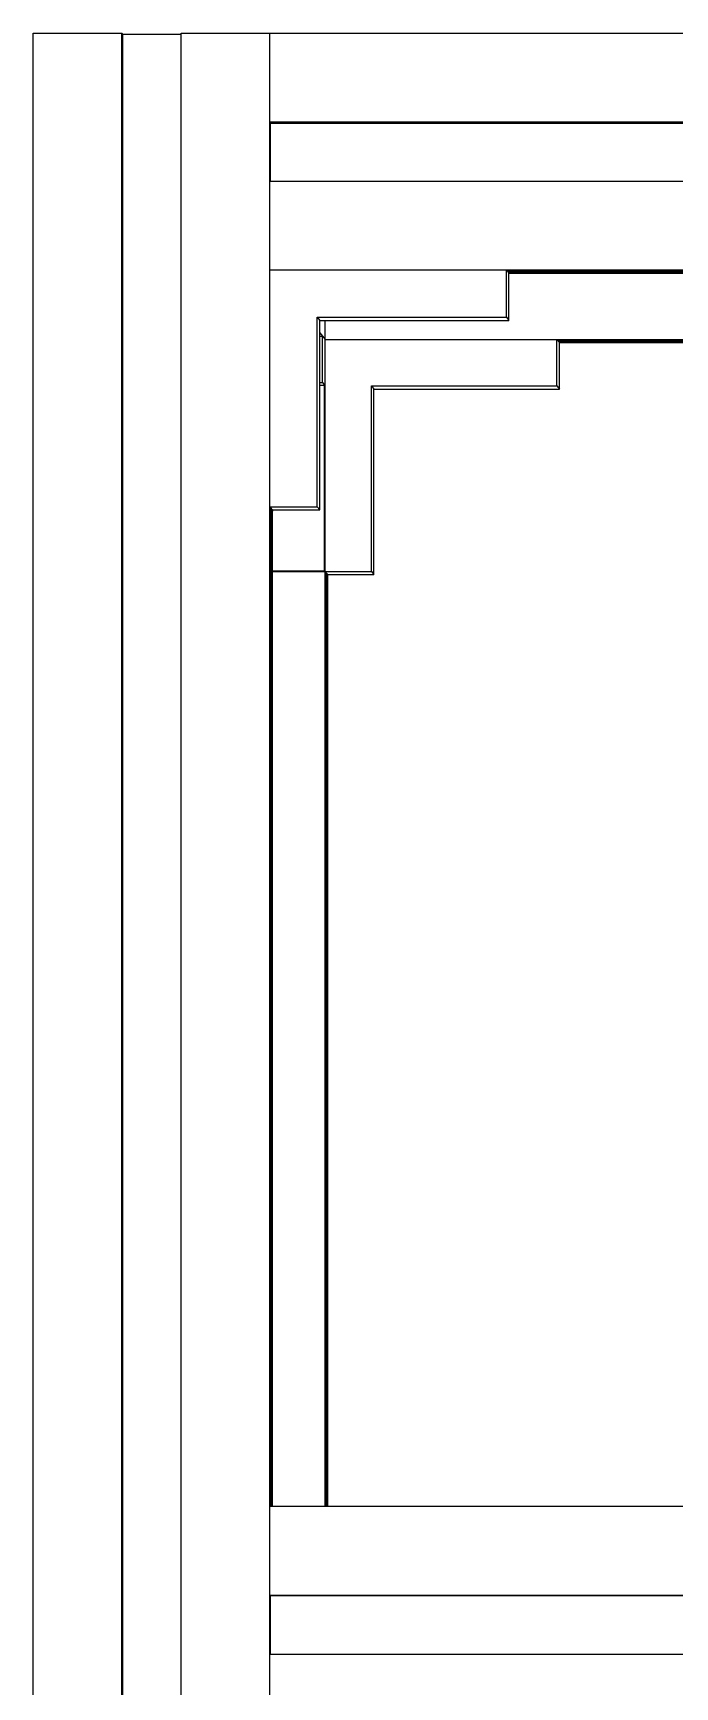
# Model space of a CAD drawing. Header units: millimetres. Extents: x -253 to 256, y -315 to 312.
# Drawn here: x -252.7 to -197.9, y 171.2 to 312.4 of the extents above; entities that cross this region are included whole.
import ezdxf

# ---------------------------------------------------------------- set-up
doc = ezdxf.new("R2010")
doc.units = ezdxf.units.MM
doc.layers.add('VISIBLE', color=7, linetype='Continuous')

msp = doc.modelspace()

# ---------------------------------------------------------------- linework, layer by layer
at = {"layer": 'VISIBLE'}
for p, q in [((-252.72, -315.39), (-252.72, 312.36)), ((-252.72, 312.36), (-245.14, 312.36)), ((-245.14, -315.39), (-245.14, 312.36)), ((-245.14, 312.36), (-245.06, 312.26)), ((-245.06, -315.29), (-245.06, 312.26)), ((-245.06, 312.26), (-240.08, 312.26)), ((-240.08, -315.39), (-240.08, 312.36)), ((-240.08, 312.36), (240.08, 312.36)), ((-232.5, -315.39), (-232.5, 312.36)), ((-232.5, 304.78), (-232.43, 304.68)), ((-232.5, 304.78), (232.5, 304.78)), ((-232.43, 299.72), (-232.43, 304.68)), ((-232.43, 304.68), (232.43, 304.68)), ((-232.5, 299.72), (232.5, 299.72)), ((-232.5, 292.14), (232.5, 292.14)), ((-212.28, 288.1), (-212.28, 292.14)), ((-212.28, 292.14), (-212.07, 291.85)), ((-212.2, 292.03), (212.2, 292.03)), ((-212.15, 291.96), (212.15, 291.96)), ((-212.07, 287.81), (-212.07, 291.85)), ((-212.07, 291.85), (212.07, 291.85)), ((-228.46, 271.92), (-228.46, 288.1)), ((-228.46, 288.1), (-228.23, 287.81)), ((-228.46, 288.1), (-212.28, 288.1)), ((-212.28, 288.1), (-212.07, 287.81)), ((-228.23, 271.65), (-228.23, 287.81)), ((-228.23, 287.81), (-212.07, 287.81)), ((-228.23, 286.77), (-227.78, 286.21)), ((-227.78, 186.61), (-227.78, 287.81)), ((-228.23, 286.49), (-228, 286.49)), ((-228, 282.53), (-228, 286.49)), ((-227.78, 286.21), (227.78, 286.21)), ((-207.97, 282.25), (-207.97, 286.21)), ((-207.97, 286.21), (-207.77, 285.93)), ((-207.9, 286.1), (207.9, 286.1)), ((-207.84, 286.03), (207.84, 286.03)), ((-207.77, 281.97), (-207.77, 285.93)), ((-207.77, 285.93), (207.77, 285.93)), ((-228.23, 282.53), (-228, 282.53)), ((-228, 282.53), (-227.82, 282.3)), ((-228.23, 282.3), (-227.82, 282.3)), ((-227.82, 266.46), (-227.82, 282.3)), ((-223.82, 266.4), (-223.82, 282.25)), ((-223.82, 282.25), (-223.6, 281.97)), ((-223.82, 282.25), (-207.97, 282.25)), ((-223.6, 266.14), (-223.6, 281.97)), ((-223.6, 281.97), (-207.77, 281.97)), ((-207.97, 282.25), (-207.77, 281.97)), ((-232.5, 271.92), (-232.22, 271.59)), ((-232.5, 271.92), (-228.46, 271.92)), ((-232.41, 186.61), (-232.41, 271.82)), ((-232.35, 186.61), (-232.35, 271.75)), ((-232.26, 186.61), (-232.26, 271.65)), ((-232.26, 271.65), (-228.23, 271.65)), ((-232.26, 271.59), (-232.22, 271.59)), ((-232.22, 271.59), (-232.22, 271.65)), ((-228.46, 271.92), (-228.23, 271.65)), ((-232.26, 266.46), (-227.82, 266.46)), ((-232.26, 266.4), (-223.82, 266.4)), ((-227.82, 266.46), (-227.55, 266.14)), ((-227.69, 186.61), (-227.69, 266.3)), ((-227.64, 186.61), (-227.64, 266.24)), ((-227.55, 186.61), (-227.55, 266.14)), ((-227.55, 266.14), (-223.6, 266.14)), ((-223.82, 266.4), (-223.6, 266.14)), ((-232.5, 186.61), (232.5, 186.61)), ((-232.5, 179.02), (-232.43, 178.97)), ((-232.5, 179.02), (232.5, 179.02)), ((-232.43, 173.97), (-232.43, 178.97)), ((-232.43, 178.97), (232.43, 178.97)), ((-232.5, 173.97), (232.5, 173.97))]:
    msp.add_line(p, q, dxfattribs=at)

doc.saveas('drawing.dxf')
